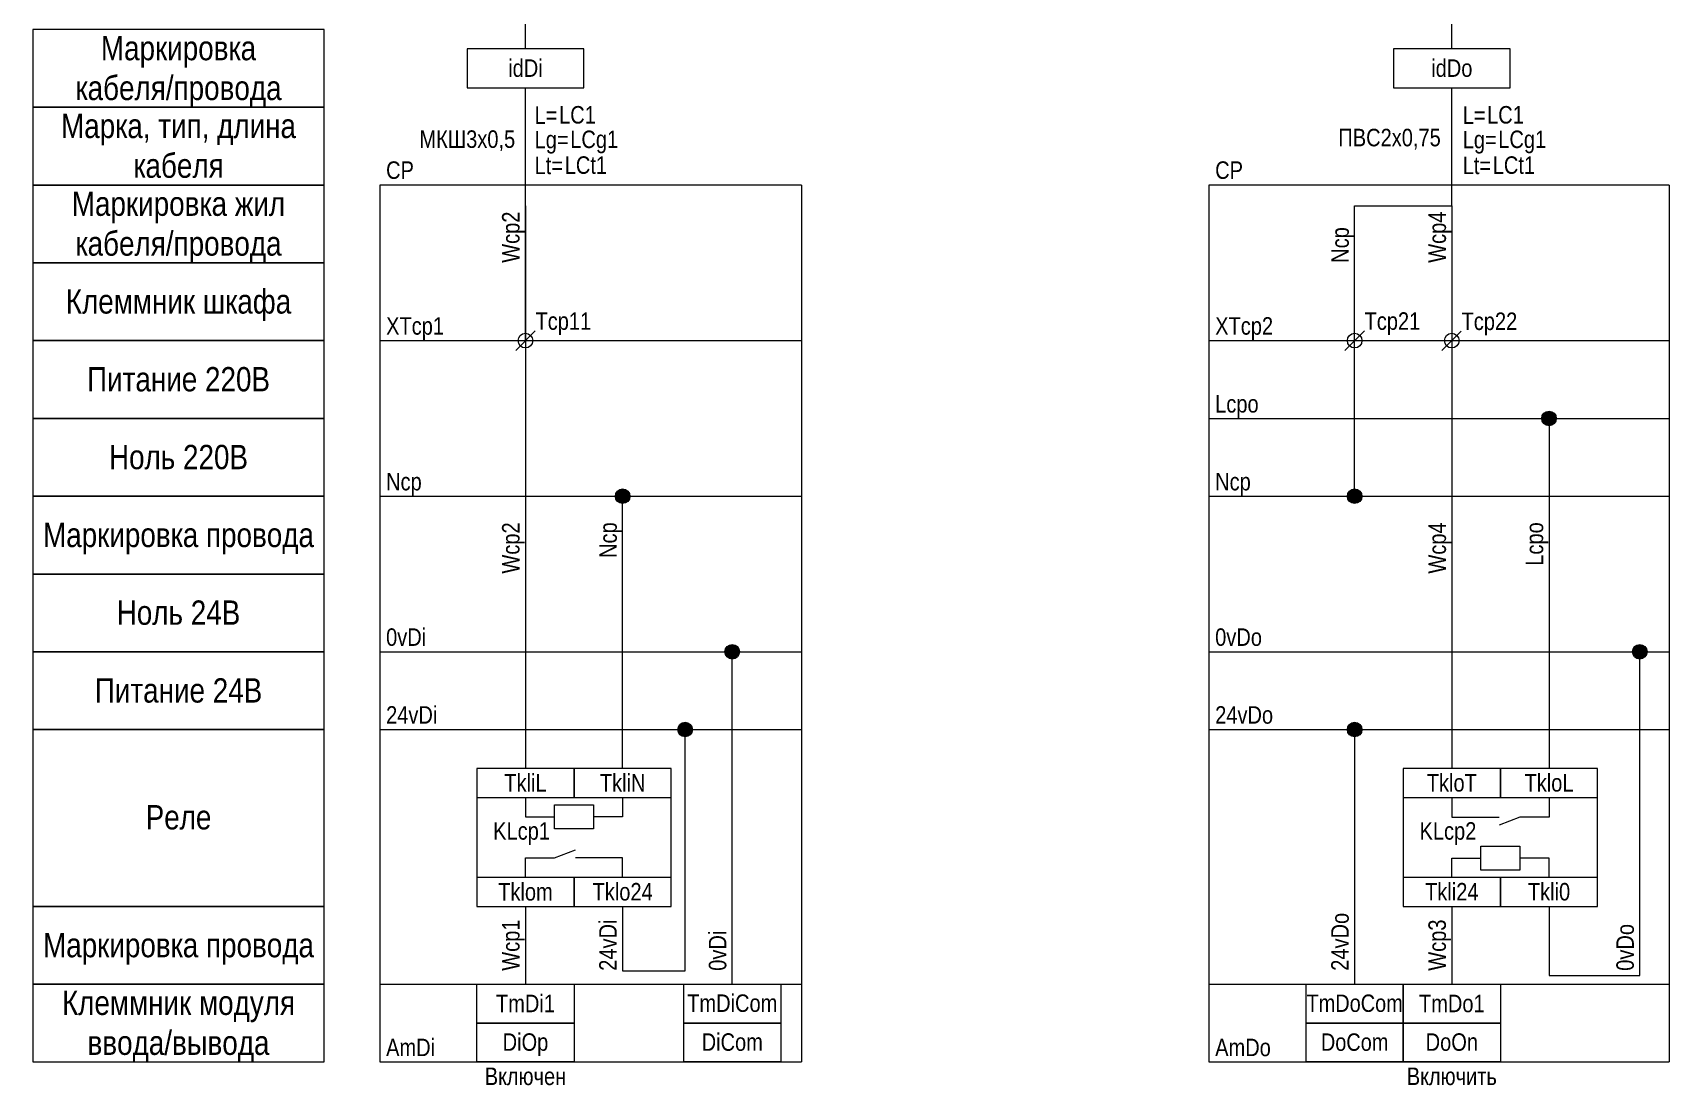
# Model space of a CAD drawing. Header units: millimetres. Extents: x 20 to 188, y -260 to -5.
# Drawn here: x 20 to 188.4, y -259.5 to -151.3 of the extents above; entities that cross this region are included whole.
import ezdxf

# ---------------------------------------------------------------- set-up
doc = ezdxf.new("R2010")
doc.units = ezdxf.units.MM
doc.header["$MEASUREMENT"] = 0
doc.linetypes.add('1_1', pattern=[2000, 1000, -1000])
doc.linetypes.add('4_2_1_2', pattern=[6702.777624, 3527.777672, -1763.888836, 0, -1411.111116])
for name, color, linetype in [('cp_names', 7, 'Continuous'), ('cp_params_di', 7, 'Continuous'), ('cp_params_do', 7, 'Continuous'), ('cp_static_di', 7, 'Continuous'), ('cp_static_do', 7, 'Continuous'), ('id_names', 7, 'Continuous'), ('id_params_di', 7, 'Continuous'), ('id_params_do', 7, 'Continuous'), ('id_static_di', 7, 'Continuous'), ('id_static_do', 7, 'Continuous')]:
    doc.layers.add(name, color=color, linetype=linetype)
doc.styles.add('СГЕНЕРИР_СТИЛЬ_1', font='ARIALN.TTF')

msp = doc.modelspace()

# ---------------------------------------------------------------- hatches: boundary and pattern name
at = {"layer": 'cp_static_di', "linetype": 'Continuous', "lineweight": 0, "true_color": 0x000000}
for points in [[(79.95, -198.94), (80.01, -199.23), (80.17, -199.47), (80.41, -199.64), (80.7, -199.69), (80.99, -199.64), (81.23, -199.47), (81.39, -199.23), (81.45, -198.94), (81.39, -198.66), (81.23, -198.41), (80.99, -198.25), (80.7, -198.19), (80.41, -198.25), (80.17, -198.41), (80.01, -198.66)], [(91.23, -214.94), (91.29, -215.23), (91.45, -215.47), (91.7, -215.64), (91.98, -215.69), (92.27, -215.64), (92.51, -215.47), (92.68, -215.23), (92.73, -214.94), (92.68, -214.66), (92.51, -214.41), (92.27, -214.25), (91.98, -214.19), (91.7, -214.25), (91.45, -214.41), (91.29, -214.66)], [(86.38, -222.94), (86.43, -223.23), (86.6, -223.47), (86.84, -223.64), (87.13, -223.69), (87.41, -223.64), (87.66, -223.47), (87.82, -223.23), (87.88, -222.94), (87.82, -222.66), (87.66, -222.41), (87.41, -222.25), (87.13, -222.19), (86.84, -222.25), (86.6, -222.41), (86.43, -222.66)]]:
    msp.add_hatch(color=18, dxfattribs=at).paths.add_polyline_path(points)
at = {"layer": 'cp_static_do', "linetype": 'Continuous', "lineweight": 0, "true_color": 0x000000}
for points in [[(175.27, -190.94), (175.32, -191.23), (175.49, -191.47), (175.73, -191.64), (176.02, -191.69), (176.3, -191.64), (176.55, -191.47), (176.71, -191.23), (176.77, -190.94), (176.71, -190.66), (176.55, -190.41), (176.3, -190.25), (176.02, -190.19), (175.73, -190.25), (175.49, -190.41), (175.32, -190.66)], [(155.27, -198.94), (155.32, -199.23), (155.49, -199.47), (155.73, -199.64), (156.02, -199.69), (156.3, -199.64), (156.55, -199.47), (156.71, -199.23), (156.77, -198.94), (156.71, -198.66), (156.55, -198.41), (156.3, -198.25), (156.02, -198.19), (155.73, -198.25), (155.49, -198.41), (155.32, -198.66)], [(184.61, -214.94), (184.67, -215.23), (184.83, -215.47), (185.08, -215.63), (185.36, -215.69), (185.65, -215.63), (185.89, -215.47), (186.06, -215.23), (186.11, -214.94), (186.06, -214.66), (185.89, -214.41), (185.65, -214.25), (185.36, -214.19), (185.08, -214.25), (184.83, -214.41), (184.67, -214.66)], [(155.27, -222.94), (155.32, -223.23), (155.49, -223.47), (155.73, -223.64), (156.02, -223.69), (156.3, -223.64), (156.55, -223.47), (156.71, -223.23), (156.77, -222.94), (156.71, -222.66), (156.55, -222.41), (156.3, -222.25), (156.02, -222.19), (155.73, -222.25), (155.49, -222.41), (155.32, -222.66)]]:
    msp.add_hatch(color=18, dxfattribs=at).paths.add_polyline_path(points)

# ---------------------------------------------------------------- linework, layer by layer
at = {"layer": 'cp_names', "color": 7, "linetype": 'Continuous', "lineweight": 15, "ltscale": 100}
for points in [[(20, -174.94), (50, -174.94), (50, -166.94), (20, -166.94)], [(20, -182.94), (50, -182.94), (50, -174.94), (20, -174.94)], [(20, -190.94), (50, -190.94), (50, -182.94), (20, -182.94)], [(20, -198.94), (50, -198.94), (50, -190.94), (20, -190.94)], [(20, -206.94), (50, -206.94), (50, -198.94), (20, -198.94)], [(20, -214.94), (50, -214.94), (50, -206.94), (20, -206.94)], [(20, -222.94), (50, -222.94), (50, -214.94), (20, -214.94)], [(20, -241.12), (50, -241.12), (50, -222.94), (20, -222.94)], [(20, -249.12), (50, -249.12), (50, -241.12), (20, -241.12)], [(20, -257.12), (50, -257.12), (50, -249.12), (20, -249.12)]]:
    msp.add_lwpolyline(points, close=True, dxfattribs=at)
at = {"layer": 'cp_static_di', "color": 7, "linetype": '1_1', "lineweight": 15, "ltscale": 100}
for p, q in [((99.12, -166.94), (55.7, -166.94)), ((55.7, -166.94), (55.7, -257.12)), ((99.12, -166.94), (99.12, -257.12))]:
    msp.add_line(p, q, dxfattribs=at)
at = {"layer": 'cp_static_di', "color": 7, "linetype": '4_2_1_2', "lineweight": 15, "ltscale": 100}
msp.add_line((55.7, -182.94), (99.12, -182.94), dxfattribs=at)
at = {"layer": 'cp_static_di', "color": 7, "linetype": 'Continuous', "lineweight": 15, "ltscale": 100}
for p, q in [((69.7, -183.94), (71.7, -181.94)), ((70.7, -182.94), (70.7, -226.94)), ((55.7, -198.94), (99.12, -198.94)), ((80.7, -226.94), (80.7, -199.69)), ((55.7, -214.94), (99.12, -214.94)), ((91.98, -249.12), (91.98, -215.69)), ((55.7, -222.94), (99.12, -222.94)), ((87.13, -247.76), (87.13, -223.69)), ((70.7, -241.12), (70.7, -249.12)), ((80.7, -241.12), (80.7, -247.76)), ((55.7, -249.12), (99.12, -249.12)), ((80.7, -247.76), (87.13, -247.76)), ((55.7, -257.12), (99.12, -257.12))]:
    msp.add_line(p, q, dxfattribs=at)
for points in [[(65.7, -241.12), (85.7, -241.12), (85.7, -226.94), (65.7, -226.94)], [(65.7, -229.91), (75.7, -229.91), (75.7, -226.94), (65.7, -226.94)], [(75.7, -229.91), (85.7, -229.91), (85.7, -226.94), (75.7, -226.94)], [(77.7, -230.66), (77.7, -233.16), (73.7, -233.16), (73.7, -230.66)], [(65.7, -241.12), (75.7, -241.12), (75.7, -238.16), (65.7, -238.16)], [(75.7, -241.12), (85.7, -241.12), (85.7, -238.16), (75.7, -238.16)], [(65.7, -249.12), (75.7, -249.12), (75.7, -253.12), (65.7, -253.12)], [(86.98, -249.12), (96.98, -249.12), (96.98, -253.12), (86.98, -253.12)], [(65.7, -253.12), (75.7, -253.12), (75.7, -257.12), (65.7, -257.12)], [(86.98, -253.12), (96.98, -253.12), (96.98, -257.12), (86.98, -257.12)]]:
    msp.add_lwpolyline(points, close=True, dxfattribs=at)
for points in [[(70.71, -229.91), (70.71, -231.91), (73.7, -231.91)], [(80.7, -229.91), (80.7, -231.91), (77.7, -231.91)], [(73.7, -236.12), (75.84, -235.29)], [(70.71, -238.16), (70.71, -236.12), (73.7, -236.12)], [(77.7, -236.12), (75.84, -236.12)], [(80.7, -238.16), (80.7, -236.12), (77.7, -236.12)]]:
    msp.add_lwpolyline(points, dxfattribs=at)
for centre in [(70.7, -182.94), (80.7, -198.94), (91.98, -214.94), (87.13, -222.94)]:
    msp.add_circle(centre, 0.75, dxfattribs=at)
at = {"layer": 'cp_static_do', "color": 7, "linetype": '1_1', "lineweight": 15, "ltscale": 100}
for p, q in [((188.4, -166.94), (141.02, -166.94)), ((141.02, -166.94), (141.02, -257.12)), ((188.4, -166.94), (188.4, -257.12))]:
    msp.add_line(p, q, dxfattribs=at)
at = {"layer": 'cp_static_do', "color": 7, "linetype": 'Continuous', "lineweight": 15, "ltscale": 100}
for p, q in [((156.02, -169.09), (166.02, -169.09)), ((156.02, -182.94), (156.02, -169.09)), ((166.02, -169.09), (166.02, -182.94)), ((155.02, -183.94), (157.02, -181.94)), ((156.02, -198.19), (156.02, -182.94)), ((164.99, -183.97), (166.99, -181.97)), ((166.02, -182.94), (166.02, -226.94)), ((141.02, -190.94), (188.4, -190.94)), ((176.02, -191.69), (176.02, -226.94)), ((141.02, -198.94), (188.4, -198.94)), ((141.02, -214.94), (188.4, -214.94)), ((185.36, -248.24), (185.36, -215.69)), ((141.02, -222.94), (188.4, -222.94)), ((156.02, -223.69), (156.02, -249.12)), ((166.02, -241.12), (166.02, -249.12)), ((176.02, -241.12), (176.02, -248.24)), ((141.02, -249.12), (188.4, -249.12)), ((176.02, -248.24), (185.36, -248.24)), ((141.02, -257.12), (188.4, -257.12))]:
    msp.add_line(p, q, dxfattribs=at)
at = {"layer": 'cp_static_do', "color": 7, "linetype": '4_2_1_2', "lineweight": 15, "ltscale": 100}
msp.add_line((141.02, -182.94), (188.4, -182.94), dxfattribs=at)
at = {"layer": 'cp_static_do', "color": 7, "linetype": 'Continuous', "lineweight": 15, "ltscale": 100}
for points in [[(161.02, -241.12), (181.02, -241.12), (181.02, -226.94), (161.02, -226.94)], [(161.02, -229.91), (171.02, -229.91), (171.02, -226.94), (161.02, -226.94)], [(171.02, -229.91), (181.02, -229.91), (181.02, -226.94), (171.02, -226.94)], [(169.02, -237.41), (169.02, -234.91), (173.02, -234.91), (173.02, -237.41)], [(161.02, -241.12), (171.02, -241.12), (171.02, -238.16), (161.02, -238.16)], [(171.02, -241.12), (181.02, -241.12), (181.02, -238.16), (171.02, -238.16)], [(151.02, -249.12), (161.02, -249.12), (161.02, -253.12), (151.02, -253.12)], [(161.02, -249.12), (171.02, -249.12), (171.02, -253.12), (161.02, -253.12)], [(151.02, -253.12), (161.02, -253.12), (161.02, -257.12), (151.02, -257.12)], [(161.02, -253.12), (171.02, -253.12), (171.02, -257.12), (161.02, -257.12)]]:
    msp.add_lwpolyline(points, close=True, dxfattribs=at)
for points in [[(166.02, -229.91), (166.02, -231.94), (169.02, -231.94)], [(176.02, -229.91), (176.02, -231.94), (173.02, -231.94)], [(169.02, -231.94), (170.88, -231.94)], [(173.02, -231.94), (170.88, -232.77)], [(166.02, -238.16), (166.02, -236.16), (169.02, -236.16)], [(176.02, -238.16), (176.02, -236.16), (173.02, -236.16)]]:
    msp.add_lwpolyline(points, dxfattribs=at)
for centre in [(156.02, -182.94), (166.02, -182.94), (176.02, -190.94), (156.02, -198.94), (185.36, -214.94), (156.02, -222.94)]:
    msp.add_circle(centre, 0.75, dxfattribs=at)
at = {"layer": 'id_names', "color": 7, "linetype": 'Continuous', "lineweight": 15, "ltscale": 100}
for points in [[(20, -158.94), (50, -158.94), (50, -150.94), (20, -150.94)], [(20, -166.94), (50, -166.94), (50, -158.94), (20, -158.94)]]:
    msp.add_lwpolyline(points, close=True, dxfattribs=at)
at = {"layer": 'id_static_di', "color": 7, "linetype": 'Continuous', "lineweight": 15, "ltscale": 100}
for p, q in [((70.7, -152.94), (70.7, -142.94)), ((70.7, -169.09), (70.7, -156.94)), ((70.7, -182.94), (70.7, -169.09)), ((70.7, -169.09), (70.7, -182.94))]:
    msp.add_line(p, q, dxfattribs=at)
msp.add_lwpolyline([(64.7, -156.94), (76.7, -156.94), (76.7, -152.94), (64.7, -152.94)], close=True, dxfattribs=at)
at = {"layer": 'id_static_do', "color": 7, "linetype": 'Continuous', "lineweight": 15, "ltscale": 100}
for p, q in [((166.02, -152.94), (166.02, -149.75)), ((166.02, -169.09), (166.02, -156.94))]:
    msp.add_line(p, q, dxfattribs=at)
msp.add_lwpolyline([(160.02, -156.94), (172.02, -156.94), (172.02, -152.94), (160.02, -152.94)], close=True, dxfattribs=at)

# ---------------------------------------------------------------- texts
at = {"layer": 'cp_names', "color": 7, "linetype": 'Continuous', "lineweight": 15, "char_height": 2.5, "attachment_point": 2, "style": 'СГЕНЕРИР_СТИЛЬ_1'}
for s, insert, line_spacing_factor in [('\\A1;{\\pqc;\\fArial Narrow|b0|i0|c204|p34;Маркировка жил\\P\\pqc;\\fArial Narrow|b0|i0|c204|p34;кабеля/провода}', (35, -167.61), 0.982786), ('\\A1;{\\pqc;\\fArial Narrow|b0|i0|c204|p34;Клеммник модуля\\P\\pqc;\\fArial Narrow|b0|i0|c204|p34;ввода\\fArial Narrow|b0|i0|c204|p34;/вывода}', (35, -249.78), 0.985989)]:
    msp.add_mtext(s, dxfattribs=dict(at, insert=insert, line_spacing_factor=line_spacing_factor))
for s, insert in [('\\A1;{\\pqc;\\fArial Narrow|b0|i0|c204|p34;Клеммник\\fArial Narrow|b0|i0|c204|p34; шкафа}', (35, -177.66)), ('\\A1;{\\pqc;\\fArial Narrow|b0|i0|c204|p34;Питание \\fArial Narrow|b0|i0|c204|p34;220В}', (35, -185.66)), ('\\A1;{\\pqc;\\fArial Narrow|b0|i0|c204|p34;Ноль\\fArial Narrow|b0|i0|c204|p34; 220В}', (35, -193.66)), ('\\A1;{\\pqc;\\fArial Narrow|b0|i0|c204|p34;Маркировка \\fArial Narrow|b0|i0|c204|p34;провода}', (35, -201.67)), ('\\A1;{\\pqc;\\fArial Narrow|b0|i0|c204|p34;Ноль 24\\fArial Narrow|b0|i0|c204|p34;В}', (35, -209.66)), ('\\A1;{\\pqc;\\fArial Narrow|b0|i0|c204|p34;Питание 2\\fArial Narrow|b0|i0|c204|p34;4\\fArial Narrow|b0|i0|c204|p34;В}', (35, -217.66)), ('\\A1;{\\pqc;\\fArial Narrow|b0|i0|c204|p34;Реле}', (35, -230.7)), ('\\A1;{\\pqc;\\fArial Narrow|b0|i0|c204|p34;Маркировка \\fArial Narrow|b0|i0|c204|p34;провода}', (35, -243.85))]:
    msp.add_mtext(s, dxfattribs=dict(at, insert=insert))
at = {"layer": 'cp_params_di', "color": 7, "linetype": 'Continuous', "lineweight": 15, "char_height": 1.8, "style": 'СГЕНЕРИР_СТИЛЬ_1'}
for s, insert, attachment_point in [('\\A1;{\\pql;\\fArial Narrow|b0|i0|c204|p34;CP}', (56.36, -164.51), 1), ('\\A1;{\\pql;\\fArial Narrow|b0|i0|c204|p34;Tcp\\fArial Narrow|b0|i0|c204|p34;1\\fArial Narrow|b0|i0|c204|p34;1}', (71.73, -180.03), 1), ('\\A1;{\\pql;\\fArial Narrow|b0|i0|c204|p34;XTcp\\fArial Narrow|b0|i0|c204|p34;1}', (56.36, -180.53), 1), ('\\A1;{\\pql;\\fArial Narrow|b0|i0|c204|p34;Ncp}', (56.36, -196.54), 1), ('\\A1;{\\pql;\\fArial Narrow|b0|i0|c204|p34;0v\\fArial Narrow|b0|i0|c204|p34;Di}', (56.36, -212.53), 1), ('\\A1;{\\pql;\\fArial Narrow|b0|i0|c204|p34;24v\\fArial Narrow|b0|i0|c204|p34;Di}', (56.36, -220.53), 1), ('\\A1;{\\pqc;\\fArial Narrow|b0|i0|c204|p34;TkliL}', (70.7, -227.51), 2), ('\\A1;{\\pqc;\\fArial Narrow|b0|i0|c204|p34;T\\fArial Narrow|b0|i0|c204|p34;kliN}', (80.7, -227.51), 2), ('\\A1;{\\pqc;\\fArial Narrow|b0|i0|c204|p34;KLcp\\fArial Narrow|b0|i0|c204|p34;1}', (70.3, -232.46), 2), ('\\A1;{\\pqc;\\fArial Narrow|b0|i0|c204|p34;T\\fArial Narrow|b0|i0|c204|p34;klom}', (70.7, -238.72), 2), ('\\A1;{\\pqc;\\fArial Narrow|b0|i0|c204|p34;T\\fArial Narrow|b0|i0|c204|p34;klo24}', (80.7, -238.71), 2), ('\\A1;{\\pqc;\\fArial Narrow|b0|i0|c204|p34;Tm\\fArial Narrow|b0|i0|c204|p34;Di\\fArial Narrow|b0|i0|c204|p34;1}', (70.7, -250.2), 2), ('\\A1;{\\pqc;\\fArial Narrow|b0|i0|c204|p34;TmDiCom}', (91.98, -250.17), 2), ('\\A1;{\\pqc;\\fArial Narrow|b0|i0|c204|p34;Di\\fArial Narrow|b0|i0|c204|p34;Op}', (70.7, -254.17), 2), ('\\A1;{\\pqc;\\fArial Narrow|b0|i0|c204|p34;Di\\fArial Narrow|b0|i0|c204|p34;Com}', (91.98, -254.17), 2), ('\\A1;{\\pql;\\fArial Narrow|b0|i0|c204|p34;Am\\fArial Narrow|b0|i0|c204|p34;Di}', (56.36, -254.72), 1)]:
    msp.add_mtext(s, dxfattribs=dict(at, insert=insert, attachment_point=attachment_point))
at = {"layer": 'cp_params_di', "color": 7, "linetype": 'Continuous', "lineweight": 15, "char_height": 1.8, "attachment_point": 1, "rotation": 90, "style": 'СГЕНЕРИР_СТИЛЬ_1'}
for s, insert in [('\\A1;{\\pql;\\fArial Narrow|b0|i0|c204|p34;Wcp\\fArial Narrow|b0|i0|c204|p34;2}', (68.29, -206.9)), ('\\A1;{\\pql;\\fArial Narrow|b0|i0|c204|p34;N\\fArial Narrow|b0|i0|c204|p34;cp}', (78.3, -205.29)), ('\\A1;{\\pql;\\fArial Narrow|b0|i0|c204|p34;Wcp\\fArial Narrow|b0|i0|c204|p34;1}', (68.29, -247.74)), ('\\A1;{\\pql;\\fArial Narrow|b0|i0|c204|p34;24v\\fArial Narrow|b0|i0|c204|p34;Di}', (78.29, -247.74)), ('\\A1;{\\pql;\\fArial Narrow|b0|i0|c204|p34;0\\fArial Narrow|b0|i0|c204|p34;vDi}', (89.57, -247.74))]:
    msp.add_mtext(s, dxfattribs=dict(at, insert=insert))
at = {"layer": 'cp_params_do', "color": 7, "linetype": 'Continuous', "lineweight": 15, "style": 'СГЕНЕРИР_СТИЛЬ_1'}
for s, insert, char_height, attachment_point in [('\\A1;{\\pql;\\fArial Narrow|b0|i0|c204|p34;CP}', (141.67, -164.51), 1.8, 1), ('\\A1;{\\pql;\\fArial Narrow|b0|i0|c204|p34;Tcp\\fArial Narrow|b0|i0|c204|p34;2\\fArial Narrow|b0|i0|c204|p34;1}', (157.04, -180.03), 1.8, 1), ('\\A1;{\\pql;\\fArial Narrow|b0|i0|c204|p34;Tcp\\fArial Narrow|b0|i0|c204|p34;2\\fArial Narrow|b0|i0|c204|p34;2}', (167.02, -180.05), 1.8, 1), ('\\A1;{\\pql;\\fArial Narrow|b0|i0|c204|p34;XTcp\\fArial Narrow|b0|i0|c204|p34;2}', (141.67, -180.53), 1.8, 1), ('\\A1;{\\pql;\\fArial Narrow|b0|i0|c204|p34;Lcp\\fArial Narrow|b0|i0|c204|p34;o}', (141.67, -188.54), 1.8, 1), ('\\A1;{\\pql;\\fArial Narrow|b0|i0|c204|p34;Ncp}', (141.67, -196.54), 1.8, 1), ('\\A1;{\\pql;\\fArial Narrow|b0|i0|c204|p34;0v\\fArial Narrow|b0|i0|c204|p34;Do}', (141.67, -212.53), 1.8, 1), ('\\A1;{\\pql;\\fArial Narrow|b0|i0|c204|p34;24v\\fArial Narrow|b0|i0|c204|p34;Do}', (141.67, -220.53), 1.8, 1), ('\\A1;{\\pqc;\\fArial Narrow|b0|i0|c204|p34;TkloT}', (166.02, -227.51), 1.8, 2), ('\\A1;{\\pqc;\\fArial Narrow|b0|i0|c204|p34;T\\fArial Narrow|b0|i0|c204|p34;kloL}', (176.02, -227.51), 1.8, 2), ('\\A1;{\\pqc;\\fArial Narrow|b0|i0|c204|p34;KL\\fArial Narrow|b0|i0|c204|p34;cp2}', (165.62, -232.46), 1.8, 2), ('\\A1;{\\pqc;\\fArial Narrow|b0|i0|c204|p34;T\\fArial Narrow|b0|i0|c204|p34;kli24}', (166.02, -238.71), 1.8, 2), ('\\A1;{\\pqc;\\fArial Narrow|b0|i0|c204|p34;T\\fArial Narrow|b0|i0|c204|p34;kli0}', (176.02, -238.71), 1.8, 2), ('\\A1;{\\pqc;\\fArial Narrow|b0|i0|c204|p34;Tm\\fArial Narrow|b0|i0|c204|p34;DoCom}', (156.02, -250.18), 1.79, 2), ('\\A1;{\\pqc;\\fArial Narrow|b0|i0|c204|p34;TmDo1}', (166.02, -250.2), 1.8, 2), ('\\A1;{\\pqc;\\fArial Narrow|b0|i0|c204|p34;DoCom}', (156.02, -254.18), 1.79, 2), ('\\A1;{\\pqc;\\fArial Narrow|b0|i0|c204|p34;DoO\\fArial Narrow|b0|i0|c204|p34;n}', (166.02, -254.17), 1.8, 2), ('\\A1;{\\pql;\\fArial Narrow|b0|i0|c204|p34;Am\\fArial Narrow|b0|i0|c204|p34;Do}', (141.67, -254.72), 1.8, 1)]:
    msp.add_mtext(s, dxfattribs=dict(at, insert=insert, char_height=char_height, attachment_point=attachment_point))
at = {"layer": 'cp_params_do', "color": 7, "linetype": 'Continuous', "lineweight": 15, "char_height": 1.8, "attachment_point": 1, "rotation": 90, "style": 'СГЕНЕРИР_СТИЛЬ_1'}
for s, insert in [('\\A1;{\\pql;\\fArial Narrow|b0|i0|c204|p34;Wcp\\fArial Narrow|b0|i0|c204|p34;4}', (163.62, -174.94)), ('\\A1;{\\pql;\\fArial Narrow|b0|i0|c204|p34;Ncp}', (153.62, -174.94)), ('\\A1;{\\pql;\\fArial Narrow|b0|i0|c204|p34;Wcp\\fArial Narrow|b0|i0|c204|p34;4}', (163.62, -206.9)), ('\\A1;{\\pql;\\fArial Narrow|b0|i0|c204|p34;Lcp\\fArial Narrow|b0|i0|c204|p34;o}', (173.62, -206.09)), ('\\A1;{\\pql;\\fArial Narrow|b0|i0|c204|p34;24v\\fArial Narrow|b0|i0|c204|p34;Do}', (153.61, -247.74)), ('\\A1;{\\pql;\\fArial Narrow|b0|i0|c204|p34;Wcp\\fArial Narrow|b0|i0|c204|p34;3}', (163.61, -247.74)), ('\\A1;{\\pql;\\fArial Narrow|b0|i0|c204|p34;0vDo}', (182.95, -247.74))]:
    msp.add_mtext(s, dxfattribs=dict(at, insert=insert))
at = {"layer": 'cp_static_di', "color": 7, "linetype": 'Continuous', "lineweight": 15, "insert": (70.7, -257.69), "char_height": 1.8, "attachment_point": 2, "style": 'СГЕНЕРИР_СТИЛЬ_1'}
msp.add_mtext('\\A1;{\\pqc;\\fArial Narrow|b0|i0|c204|p34;Включен}', dxfattribs=at)
at = {"layer": 'cp_static_do', "color": 7, "linetype": 'Continuous', "lineweight": 15, "insert": (166.02, -257.69), "char_height": 1.8, "attachment_point": 2, "style": 'СГЕНЕРИР_СТИЛЬ_1'}
msp.add_mtext('\\A1;{\\pqc;\\fArial Narrow|b0|i0|c204|p34;Включить}', dxfattribs=at)
at = {"layer": 'id_names', "color": 7, "linetype": 'Continuous', "lineweight": 15, "char_height": 2.5, "attachment_point": 2, "style": 'СГЕНЕРИР_СТИЛЬ_1'}
for s, insert, line_spacing_factor in [('\\A1;{\\pqc;\\fArial Narrow|b0|i0|c204|p34;Маркировка\\P\\pqc;\\fArial Narrow|b0|i0|c204|p34;кабеля/провода}', (35, -151.61), 0.982786), ('\\A1;{\\pqc;\\fArial Narrow|b0|i0|c204|p34;Марка, тип\\fArial Narrow|b0|i0|c204|p34;, длина\\P\\pqc;\\fArial Narrow|b0|i0|c204|p34;кабеля}', (35, -159.61), 0.98101)]:
    msp.add_mtext(s, dxfattribs=dict(at, insert=insert, line_spacing_factor=line_spacing_factor))
at = {"layer": 'id_params_di', "color": 7, "linetype": 'Continuous', "lineweight": 15, "char_height": 1.8, "style": 'СГЕНЕРИР_СТИЛЬ_1'}
for s, insert, attachment_point in [('\\A1;{\\pqc;\\fArial Narrow|b0|i0|c204|p34;idD\\fArial Narrow|b0|i0|c204|p34;i}', (70.7, -154.02), 2), ('\\A1;{\\pql;\\fArial Narrow|b0|i0|c204|p34;LC\\fArial Narrow|b0|i0|c204|p34;1}', (74.16, -158.82), 1), ('\\A1;{\\pql;\\fArial Narrow|b0|i0|c204|p34;LCg\\fArial Narrow|b0|i0|c204|p34;1}', (75.31, -161.34), 1), ('\\A1;{\\pql;\\fArial Narrow|b0|i0|c204|p34;LCt\\fArial Narrow|b0|i0|c204|p34;1}', (74.74, -163.99), 1)]:
    msp.add_mtext(s, dxfattribs=dict(at, insert=insert, attachment_point=attachment_point))
at = {"layer": 'id_params_di', "color": 7, "linetype": 'Continuous', "lineweight": 15, "insert": (68.29, -174.94), "char_height": 1.8, "attachment_point": 1, "rotation": 90, "style": 'СГЕНЕРИР_СТИЛЬ_1'}
msp.add_mtext('\\A1;{\\pql;\\fArial Narrow|b0|i0|c204|p34;Wcp\\fArial Narrow|b0|i0|c204|p34;2}', dxfattribs=at)
at = {"layer": 'id_params_do', "color": 7, "linetype": 'Continuous', "lineweight": 15, "char_height": 1.8, "style": 'СГЕНЕРИР_СТИЛЬ_1'}
for s, insert, attachment_point in [('\\A1;{\\pqc;\\fArial Narrow|b0|i0|c204|p34;idDo}', (166.02, -154.02), 2), ('\\A1;{\\pql;\\fArial Narrow|b0|i0|c204|p34;LC\\fArial Narrow|b0|i0|c204|p34;1}', (169.65, -158.82), 1), ('\\A1;{\\pql;\\fArial Narrow|b0|i0|c204|p34;LCg\\fArial Narrow|b0|i0|c204|p34;1}', (170.8, -161.34), 1), ('\\A1;{\\pql;\\fArial Narrow|b0|i0|c204|p34;LCt\\fArial Narrow|b0|i0|c204|p34;1}', (170.23, -163.99), 1)]:
    msp.add_mtext(s, dxfattribs=dict(at, insert=insert, attachment_point=attachment_point))
at = {"layer": 'id_static_di', "color": 7, "linetype": 'Continuous', "lineweight": 15, "char_height": 1.8, "attachment_point": 1, "style": 'СГЕНЕРИР_СТИЛЬ_1'}
for s, insert in [('\\A1;{\\pql;\\fArial Narrow|b0|i0|c204|p34;L=}', (71.64, -158.85)), ('\\A1;{\\pql;\\fArial Narrow|b0|i0|c204|p34;Lg=}', (71.64, -161.37)), ('\\A1;{\\pql;\\fArial Narrow|b0|i0|c204|p34;Lt=}', (71.64, -164.02))]:
    msp.add_mtext(s, dxfattribs=dict(at, insert=insert))
at = {"layer": 'id_static_di', "color": 7, "linetype": 'Continuous', "lineweight": 40, "insert": (59.79, -161.32), "char_height": 1.8, "attachment_point": 1, "style": 'СГЕНЕРИР_СТИЛЬ_1'}
msp.add_mtext('\\A1;{\\pql;\\fArial Narrow|b0|i0|c204|p34;МКШ3х0,5}', dxfattribs=at)
at = {"layer": 'id_static_do', "color": 7, "linetype": 'Continuous', "lineweight": 15, "char_height": 1.8, "attachment_point": 1, "style": 'СГЕНЕРИР_СТИЛЬ_1'}
for s, insert in [('\\A1;{\\pql;\\fArial Narrow|b0|i0|c204|p34;L=}', (167.14, -158.85)), ('\\A1;{\\pql;\\fArial Narrow|b0|i0|c204|p34;Lg=}', (167.14, -161.37)), ('\\A1;{\\pql;\\fArial Narrow|b0|i0|c204|p34;Lt=}', (167.14, -164.02))]:
    msp.add_mtext(s, dxfattribs=dict(at, insert=insert))
at = {"layer": 'id_static_do', "color": 7, "linetype": 'Continuous', "lineweight": 40, "insert": (154.34, -161.16), "char_height": 1.8, "attachment_point": 1, "style": 'СГЕНЕРИР_СТИЛЬ_1'}
msp.add_mtext('\\A1;{\\pql;\\fArial Narrow|b0|i0|c204|p34;ПВС\\fArial Narrow|b0|i0|c204|p34;2\\fArial Narrow|b0|i0|c204|p34;х0,75}', dxfattribs=at)

doc.saveas('drawing.dxf')
